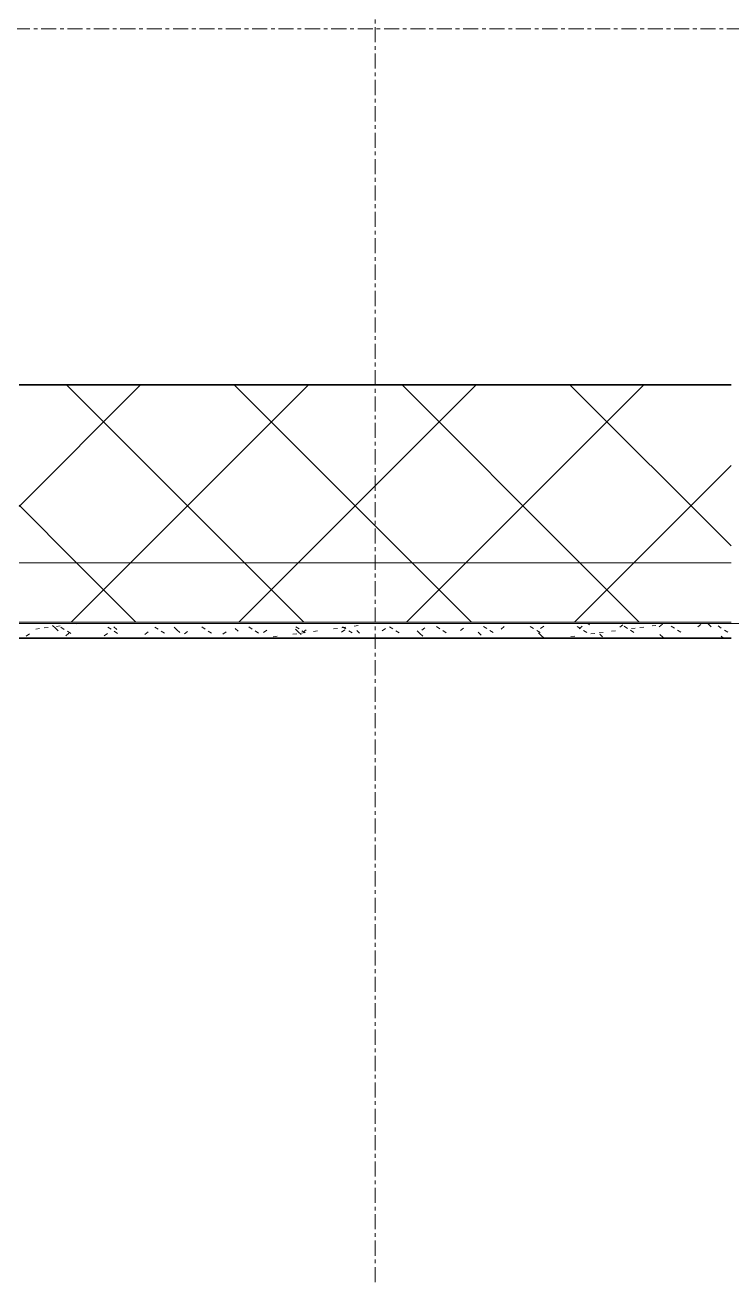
# Model space of a CAD drawing. Header units: millimetres. Extents: x -4948 to 42228, y -4856 to 69378.
# Drawn here: x -561 to 34, y 24242 to 25295 of the extents above; entities that cross this region are included whole.
import ezdxf

# ---------------------------------------------------------------- set-up
doc = ezdxf.new("R2010")
doc.units = ezdxf.units.MM
doc.linetypes.add('Линия сетки', pattern=[22.225, 12.7, -3.175, 3.175, -3.175])
for name, color, linetype, lineweight in [('A-WALL', 113, 'Continuous', 13), ('A-WALL-PATT', 111, 'Continuous', 13), ('S-GRID', 1, 'Continuous', 30)]:
    doc.layers.add(name, color=color, linetype=linetype, lineweight=lineweight)

# ---------------------------------------------------------------- blocks, each defined once
blk = doc.blocks.new('27ELB-RD-AR-0000-BIM_rvt-1-1 этаж отм_ _0_000 лотки')
at = {"layer": 'A-WALL', "color": 252, "lineweight": 35}
for p, q in [((33.9, 24992.1), (-566.1, 24992.1)), ((-566.1, 24778.6), (33.9, 24778.6))]:
    blk.add_line(p, q, dxfattribs=at)
at = {"layer": 'A-WALL', "color": 252, "lineweight": 9}
for p, q in [((-566.1, 24842.1), (33.9, 24842.1)), ((-566.1, 24792.1), (33.9, 24792.1)), ((-566.1, 24791.1), (33.9, 24791.1)), ((58.9, 24791.1), (33.9, 24791.1))]:
    blk.add_line(p, q, dxfattribs=at)
at = {"layer": 'A-WALL-PATT', "color": 252, "linetype": 'Continuous', "lineweight": 9}
for p, q in [((-566.1, 24889.7), (-463.7, 24992.1)), ((-376.2, 24842.1), (-526.2, 24992.1)), ((-472.3, 24842.1), (-322.3, 24992.1)), ((-234.8, 24842.1), (-384.8, 24992.1)), ((-330.9, 24842.1), (-180.9, 24992.1)), ((-93.4, 24842.1), (-243.4, 24992.1)), ((-189.5, 24842.1), (-39.5, 24992.1)), ((33.9, 24856.3), (-101.9, 24992.1)), ((-48.1, 24842.1), (33.9, 24924)), ((-517.6, 24842.1), (-566.1, 24890.6)), ((-522.3, 24792.1), (-472.3, 24842.1)), ((-467.6, 24792.1), (-517.6, 24842.1)), ((-380.9, 24792.1), (-330.9, 24842.1)), ((-326.2, 24792.1), (-376.2, 24842.1)), ((-239.5, 24792.1), (-189.5, 24842.1)), ((-184.8, 24792.1), (-234.8, 24842.1)), ((-98.1, 24792.1), (-48.1, 24842.1)), ((-43.4, 24792.1), (-93.4, 24842.1)), ((-560.1, 24780.3), (-557.4, 24782.4)), ((-552.1, 24786.3), (-548.8, 24786.8)), ((-545, 24787.3), (-541.7, 24787.7)), ((-537.9, 24789.4), (-535.5, 24787.2)), ((-535.5, 24787.2), (-535.5, 24787.2)), ((-535.5, 24787.2), (-533.1, 24784.9)), ((-534.7, 24788.6), (-531.4, 24789.1)), ((-530.8, 24787.8), (-528, 24786)), ((-526.8, 24780.7), (-524.2, 24782.8)), ((-525.4, 24784.4), (-522.6, 24782.6)), ((-518, 24790.8), (-516, 24791.1)), ((-494.3, 24780.6), (-491.7, 24782.6)), ((-491.2, 24787.9), (-488.4, 24786.1)), ((-486.3, 24788.2), (-483.8, 24786)), ((-485.9, 24784.5), (-483.1, 24782.7)), ((-460, 24781.8), (-457.4, 24783.9)), ((-451.7, 24788), (-448.9, 24786.2)), ((-446.3, 24784.6), (-443.5, 24782.8)), ((-435.5, 24787.8), (-433.2, 24785.7)), ((-433.2, 24785.7), (-433.2, 24785.7)), ((-433.2, 24785.7), (-430.7, 24783.4)), ((-426.8, 24782.3), (-424.1, 24784.3)), ((-412.1, 24788.1), (-409.3, 24786.3)), ((-406.8, 24784.6), (-404, 24782.8)), ((-394.3, 24782.1), (-391.6, 24784.1)), ((-383.9, 24786.7), (-381.5, 24784.4)), ((-372.6, 24788.1), (-369.8, 24786.3)), ((-367.2, 24784.7), (-364.4, 24782.9)), ((-360, 24783.3), (-357.3, 24785.4)), ((-335.3, 24782), (-332, 24782.4)), ((-333.1, 24786.2), (-330.8, 24784.1)), ((-333, 24788.2), (-330.2, 24786.4)), ((-330.8, 24784.1), (-330.8, 24784.1)), ((-330.8, 24784.1), (-328.3, 24781.8)), ((-328.2, 24782.9), (-324.9, 24783.4)), ((-327.7, 24784.8), (-324.9, 24783)), ((-326.8, 24783.8), (-324.1, 24785.8)), ((-317.9, 24784.3), (-314.6, 24784.7)), ((-301.1, 24786.5), (-297.8, 24786.9)), ((-294.3, 24783.6), (-291.6, 24785.6)), ((-294, 24787.4), (-290.7, 24787.9)), ((-293.5, 24788.3), (-290.7, 24786.5)), ((-288.1, 24784.9), (-285.3, 24783.1)), ((-283.7, 24788.8), (-280.4, 24789.2)), ((-281.5, 24785.1), (-279.1, 24782.9)), ((-266.9, 24791), (-266.2, 24791.1)), ((-260, 24784.8), (-257.3, 24786.9)), ((-253.9, 24788.3), (-251.1, 24786.5)), ((-248.6, 24784.9), (-245.8, 24783.1)), ((-230.7, 24784.7), (-228.4, 24782.5)), ((-228.4, 24782.5), (-228.4, 24782.5)), ((-228.4, 24782.5), (-225.9, 24780.3)), ((-226.7, 24785.3), (-224.1, 24787.3)), ((-214.4, 24788.4), (-211.6, 24786.6)), ((-209, 24785), (-206.2, 24783.2)), ((-194.2, 24785.1), (-191.6, 24787.1)), ((-179.2, 24783.6), (-176.7, 24781.3)), ((-174.8, 24788.5), (-172, 24786.7)), ((-169.5, 24785.1), (-166.7, 24783.3)), ((-159.9, 24786.3), (-157.3, 24788.4)), ((-135.3, 24788.6), (-132.5, 24786.8)), ((-129.9, 24785.1), (-127.1, 24783.3)), ((-128.3, 24783.1), (-126, 24781)), ((-126.7, 24786.8), (-124, 24788.8)), ((-126, 24781), (-126, 24781)), ((-126, 24781), (-123.5, 24778.7)), ((-95.7, 24788.6), (-92.9, 24786.8)), ((-94.2, 24786.6), (-91.5, 24788.7)), ((-90.4, 24785.2), (-87.6, 24783.4)), ((-86.7, 24791.1), (-85.3, 24789.9)), ((-84.3, 24782.2), (-81, 24782.6)), ((-77.2, 24783.1), (-73.9, 24783.5)), ((-76.8, 24782), (-74.3, 24779.7)), ((-66.9, 24784.5), (-63.5, 24784.9)), ((-59.9, 24787.8), (-57.2, 24789.9)), ((-56.2, 24788.7), (-53.4, 24786.9)), ((-50.8, 24785.3), (-48, 24783.5)), ((-50.1, 24786.7), (-46.8, 24787.1)), ((-43, 24787.6), (-39.7, 24788)), ((-36.4, 24791.1), (-36.1, 24790.9)), ((-32.7, 24789), (-29.4, 24789.4)), ((-26.7, 24788.3), (-24, 24790.3)), ((-26, 24781.6), (-23.6, 24779.4)), ((-16.6, 24788.8), (-13.8, 24787)), ((-11.3, 24785.4), (-8.5, 24783.6)), ((5.8, 24788.1), (8.5, 24790.2)), ((14, 24791.1), (14.6, 24790.6)), ((14.6, 24790.6), (14.6, 24790.6)), ((14.6, 24790.6), (17, 24788.3)), ((22.9, 24788.9), (25.7, 24787)), ((28.3, 24785.4), (31.1, 24783.6)), ((-361.2, 24778.6), (-359.1, 24778.9)), ((-352.1, 24779.8), (-348.7, 24780.2)), ((-111.4, 24778.6), (-108.1, 24779)), ((-101.1, 24780), (-97.7, 24780.4)), ((-23.6, 24779.4), (-23.6, 24779.4)), ((-23.6, 24779.4), (-22.7, 24778.6)), ((25.6, 24780.4), (27.6, 24778.6)), ((26.1, 24778.6), (26.4, 24778.8))]:
    blk.add_line(p, q, dxfattribs=at)
blk = doc.blocks.new('27ELB-RD-KR2-0000-BIM_rvt-1-1 этаж отм_ _0_000 лотки')
at = {"layer": 'S-GRID', "color": 252, "linetype": 'Линия сетки', "lineweight": 9}
for p, q in [((-266.1, -4856.4), (-266.1, 68377.9)), ((-4948, 25292.1), (41228.1, 25292.1))]:
    blk.add_line(p, q, dxfattribs=at)

msp = doc.modelspace()

# ---------------------------------------------------------------- block references
at = {"lineweight": 5}
for name in ['27ELB-RD-KR2-0000-BIM_rvt-1-1 этаж отм_ _0_000 лотки', '27ELB-RD-AR-0000-BIM_rvt-1-1 этаж отм_ _0_000 лотки']:
    msp.add_blockref(name, (0, 0), dxfattribs=at)

doc.saveas('drawing.dxf')
